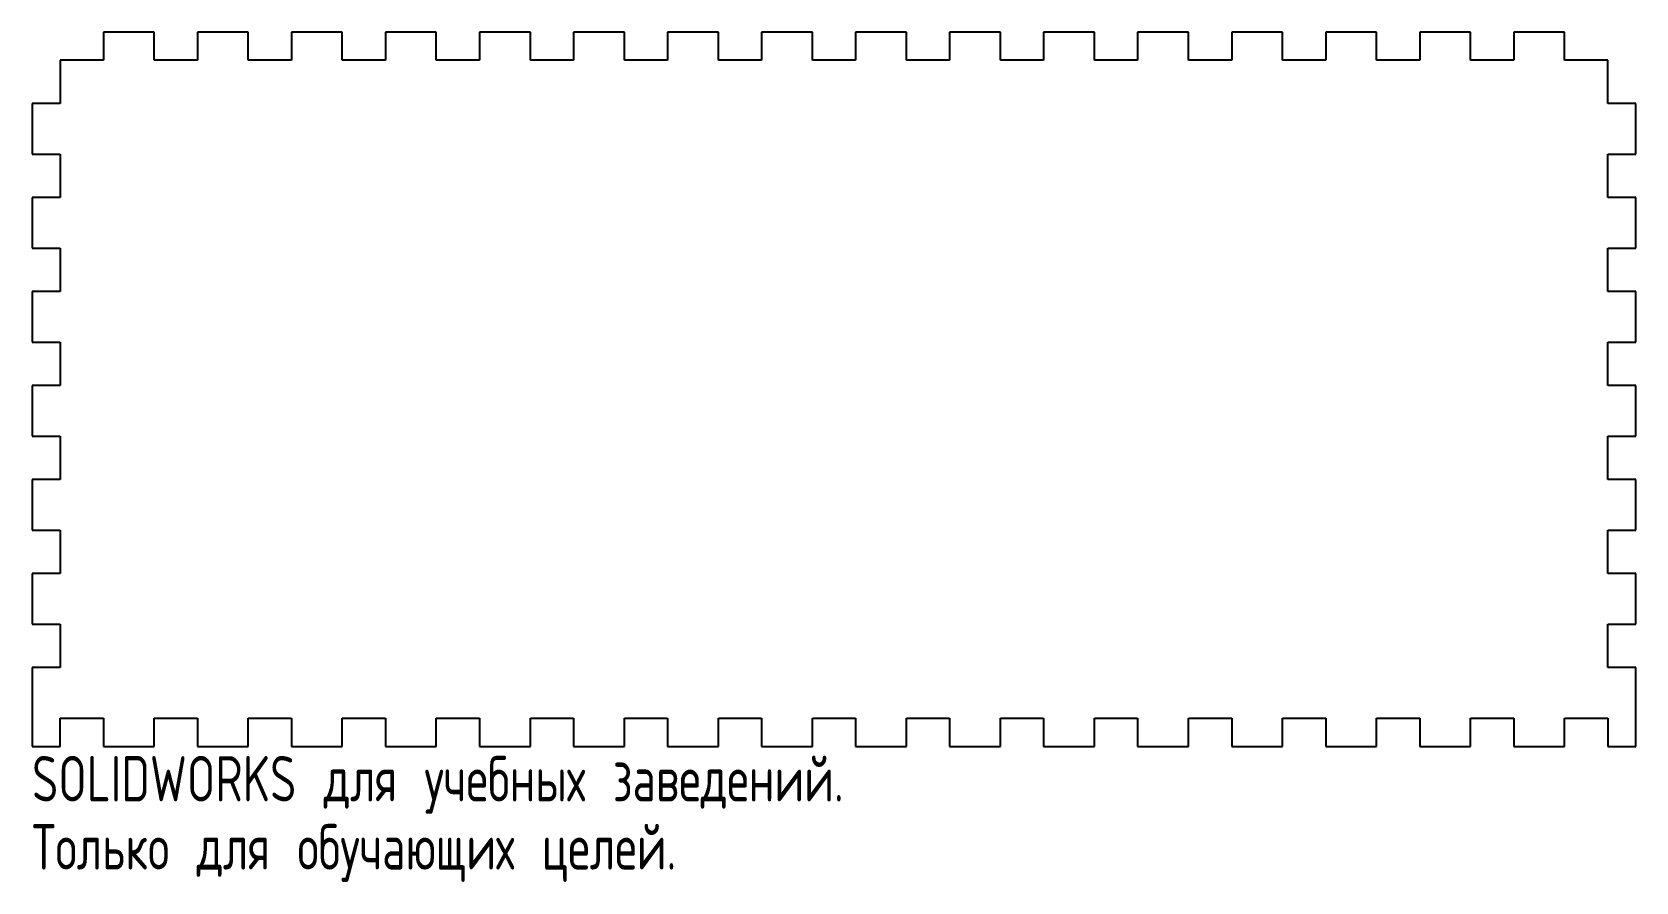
# Model space of a CAD drawing. Extents: x -3 to 168, y -17 to 73.
import ezdxf

# ---------------------------------------------------------------- set-up
doc = ezdxf.new("R2010")
doc.units = 0
doc.layers.get('0').update_dxf_attribs({"linetype": 'CONTINUOUS'})
doc.styles.add('SLDTEXTSTYLE0', font='TXT', dxfattribs={"width": 0.7, "bigfont": 'bigfont'})

msp = doc.modelspace()

# ---------------------------------------------------------------- linework, layer by layer
at = {"color": 7, "linetype": 'CONTINUOUS'}
for p, q in [((4.6, 73), (4.6, 70)), ((10, 73), (4.6, 73)), ((10, 70), (10, 73)), ((14.6, 73), (14.6, 70)), ((20, 73), (14.6, 73)), ((20, 70), (20, 73)), ((24.6, 73), (24.6, 70)), ((30, 73), (24.6, 73)), ((30, 70), (30, 73)), ((34.6, 73), (34.6, 70)), ((40, 73), (34.6, 73)), ((40, 70), (40, 73)), ((44.6, 73), (44.6, 70)), ((50, 73), (44.6, 73)), ((50, 70), (50, 73)), ((54.6, 73), (54.6, 70)), ((60, 73), (54.6, 73)), ((60, 70), (60, 73)), ((64.6, 73), (64.6, 70)), ((70, 73), (64.6, 73)), ((70, 70), (70, 73)), ((74.6, 73), (74.6, 70)), ((80, 73), (74.6, 73)), ((80, 70), (80, 73)), ((84.6, 73), (84.6, 70)), ((90, 73), (84.6, 73)), ((90, 70), (90, 73)), ((94.6, 73), (94.6, 70)), ((100, 73), (94.6, 73)), ((100, 70), (100, 73)), ((104.6, 73), (104.6, 70)), ((110, 73), (104.6, 73)), ((110, 70), (110, 73)), ((114.6, 73), (114.6, 70)), ((120, 73), (114.6, 73)), ((120, 70), (120, 73)), ((124.6, 73), (124.6, 70)), ((130, 73), (124.6, 73)), ((130, 70), (130, 73)), ((134.6, 73), (134.6, 70)), ((140, 73), (134.6, 73)), ((140, 70), (140, 73)), ((144.6, 73), (144.6, 70)), ((150, 73), (144.6, 73)), ((150, 70), (150, 73)), ((154.6, 73), (154.6, 70)), ((160, 73), (154.6, 73)), ((160, 70), (160, 73)), ((0, 70), (0, 65.4)), ((4.6, 70), (0, 70)), ((14.6, 70), (10, 70)), ((24.6, 70), (20, 70)), ((34.6, 70), (30, 70)), ((44.6, 70), (40, 70)), ((54.6, 70), (50, 70)), ((64.6, 70), (60, 70)), ((74.6, 70), (70, 70)), ((84.6, 70), (80, 70)), ((94.6, 70), (90, 70)), ((104.6, 70), (100, 70)), ((114.6, 70), (110, 70)), ((124.6, 70), (120, 70)), ((134.6, 70), (130, 70)), ((144.6, 70), (140, 70)), ((154.6, 70), (150, 70)), ((164.6, 70), (160, 70)), ((164.6, 65.4), (164.6, 70)), ((-3, 65.4), (-3, 60)), ((0, 65.4), (-3, 65.4)), ((167.6, 65.4), (164.6, 65.4)), ((167.6, 60), (167.6, 65.4)), ((-3, 60), (0, 60)), ((0, 60), (0, 55.4)), ((164.6, 60), (167.6, 60)), ((164.6, 55.4), (164.6, 60)), ((-3, 55.4), (-3, 50)), ((0, 55.4), (-3, 55.4)), ((167.6, 55.4), (164.6, 55.4)), ((167.6, 50), (167.6, 55.4)), ((-3, 50), (0, 50)), ((0, 50), (0, 45.4)), ((164.6, 50), (167.6, 50)), ((164.6, 45.4), (164.6, 50)), ((-3, 45.4), (-3, 40)), ((0, 45.4), (-3, 45.4)), ((167.6, 45.4), (164.6, 45.4)), ((167.6, 40), (167.6, 45.4)), ((-3, 40), (0, 40)), ((0, 40), (0, 35.4)), ((164.6, 40), (167.6, 40)), ((164.6, 35.4), (164.6, 40)), ((-3, 35.4), (-3, 30)), ((0, 35.4), (-3, 35.4)), ((167.6, 35.4), (164.6, 35.4)), ((167.6, 30), (167.6, 35.4)), ((-3, 30), (0, 30)), ((0, 30), (0, 25.4)), ((164.6, 30), (167.6, 30)), ((164.6, 25.4), (164.6, 30)), ((-3, 25.4), (-3, 20)), ((0, 25.4), (-3, 25.4)), ((167.6, 25.4), (164.6, 25.4)), ((167.6, 20), (167.6, 25.4)), ((-3, 20), (0, 20)), ((0, 20), (0, 15.4)), ((164.6, 20), (167.6, 20)), ((164.6, 15.4), (164.6, 20)), ((-3, 15.4), (-3, 10)), ((0, 15.4), (-3, 15.4)), ((167.6, 15.4), (164.6, 15.4)), ((167.6, 10), (167.6, 15.4)), ((-3, 10), (0, 10)), ((0, 10), (0, 5.4)), ((164.6, 10), (167.6, 10)), ((164.6, 5.4), (164.6, 10)), ((-3, 5.4), (-3, -3)), ((0, 5.4), (-3, 5.4)), ((167.6, 5.4), (164.6, 5.4)), ((167.6, -3), (167.6, 5.4)), ((0, 0), (4.6, 0)), ((0, -3), (0, 0)), ((4.6, 0), (4.6, -3)), ((10, 0), (14.6, 0)), ((10, -3), (10, 0)), ((14.6, 0), (14.6, -3)), ((20, 0), (24.6, 0)), ((20, -3), (20, 0)), ((24.6, 0), (24.6, -3)), ((30, 0), (34.6, 0)), ((30, -3), (30, 0)), ((34.6, 0), (34.6, -3)), ((40, 0), (44.6, 0)), ((40, -3), (40, 0)), ((44.6, 0), (44.6, -3)), ((50, 0), (54.6, 0)), ((50, -3), (50, 0)), ((54.6, 0), (54.6, -3)), ((60, 0), (64.6, 0)), ((60, -3), (60, 0)), ((64.6, 0), (64.6, -3)), ((70, 0), (74.6, 0)), ((70, -3), (70, 0)), ((74.6, 0), (74.6, -3)), ((80, 0), (84.6, 0)), ((80, -3), (80, 0)), ((84.6, 0), (84.6, -3)), ((90, 0), (94.6, 0)), ((90, -3), (90, 0)), ((94.6, 0), (94.6, -3)), ((100, 0), (104.6, 0)), ((100, -3), (100, 0)), ((104.6, 0), (104.6, -3)), ((110, 0), (114.6, 0)), ((110, -3), (110, 0)), ((114.6, 0), (114.6, -3)), ((120, 0), (124.6, 0)), ((120, -3), (120, 0)), ((124.6, 0), (124.6, -3)), ((130, 0), (134.6, 0)), ((130, -3), (130, 0)), ((134.6, 0), (134.6, -3)), ((140, 0), (144.6, 0)), ((140, -3), (140, 0)), ((144.6, 0), (144.6, -3)), ((150, 0), (154.6, 0)), ((150, -3), (150, 0)), ((154.6, 0), (154.6, -3)), ((160, 0), (164.6, 0)), ((160, -3), (160, 0)), ((164.6, 0), (164.6, -3)), ((-3, -3), (0, -3)), ((4.6, -3), (10, -3)), ((14.6, -3), (20, -3)), ((24.6, -3), (30, -3)), ((34.6, -3), (40, -3)), ((44.6, -3), (50, -3)), ((54.6, -3), (60, -3)), ((64.6, -3), (70, -3)), ((74.6, -3), (80, -3)), ((84.6, -3), (90, -3)), ((94.6, -3), (100, -3)), ((104.6, -3), (110, -3)), ((114.6, -3), (120, -3)), ((124.6, -3), (130, -3)), ((134.6, -3), (140, -3)), ((144.6, -3), (150, -3)), ((154.6, -3), (160, -3)), ((164.6, -3), (167.6, -3))]:
    msp.add_line(p, q, dxfattribs=at)

# ---------------------------------------------------------------- texts
at = {"color": 7, "linetype": 'CONTINUOUS', "char_height": 4.8336, "attachment_point": 1, "style": 'SLDTEXTSTYLE0'}
for s, insert in [('SOLIDWORKS для учебных заведений.', (-3, -4.02)), ('Только для обучающих целей.', (-3, -11.27))]:
    msp.add_mtext(s, dxfattribs=dict(at, insert=insert))

doc.saveas('drawing.dxf')
